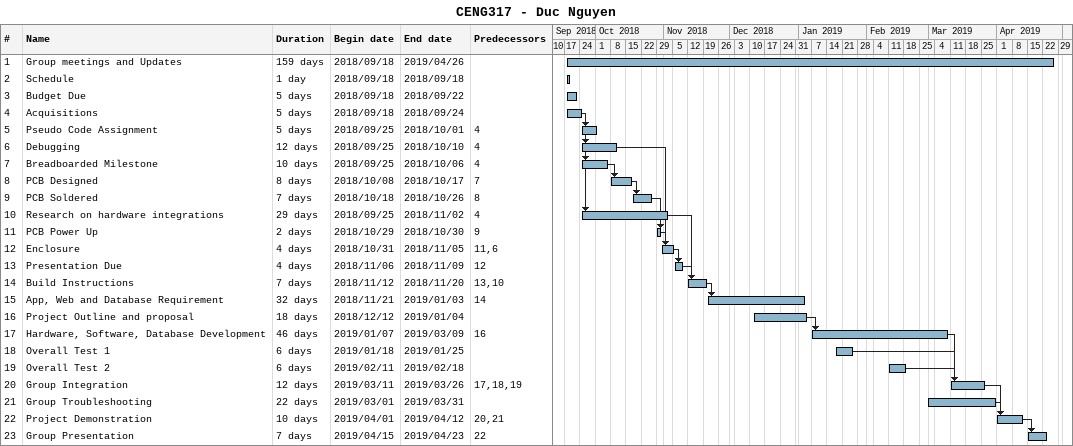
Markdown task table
CENG317 - Duc Nguyen

| ID | Task | Duration | Start | Finish | Predecessors |
|---|---|---|---|---|---|
| 1 | Group meetings and Updates | 159d | 2018-09-18 | 2019-04-26 |  |
| 2 | Schedule | 1d | 2018-09-18 | 2018-09-18 |  |
| 3 | Budget Due | 5d | 2018-09-18 | 2018-09-22 |  |
| 4 | Acquisitions | 5d | 2018-09-18 | 2018-09-24 |  |
| 5 | Pseudo Code Assignment | 5d | 2018-09-25 | 2018-10-01 | 4 |
| 6 | Debugging | 12d | 2018-09-25 | 2018-10-10 | 4 |
| 7 | Breadboarded Milestone | 10d | 2018-09-25 | 2018-10-06 | 4 |
| 8 | PCB Designed | 8d | 2018-10-08 | 2018-10-17 | 7 |
| 9 | PCB Soldered | 7d | 2018-10-18 | 2018-10-26 | 8 |
| 10 | Research on hardware integrations | 29d | 2018-09-25 | 2018-11-02 | 4 |
| 11 | PCB Power Up | 2d | 2018-10-29 | 2018-10-30 | 9 |
| 12 | Enclosure | 4d | 2018-10-31 | 2018-11-05 | 11, 6 |
| 13 | Presentation Due | 4d | 2018-11-06 | 2018-11-09 | 12 |
| 14 | Build Instructions | 7d | 2018-11-12 | 2018-11-20 | 13, 10 |
| 15 | App, Web and Database Requirement | 32d | 2018-11-21 | 2019-01-03 | 14 |
| 16 | Project Outline and proposal | 18d | 2018-12-12 | 2019-01-04 |  |
| 17 | Hardware, Software, Database Development | 46d | 2019-01-07 | 2019-03-09 | 16 |
| 18 | Overall Test 1 | 6d | 2019-01-18 | 2019-01-25 |  |
| 19 | Overall Test 2 | 6d | 2019-02-11 | 2019-02-18 |  |
| 20 | Group Integration | 12d | 2019-03-11 | 2019-03-26 | 17, 18, 19 |
| 21 | Group Troubleshooting | 22d | 2019-03-01 | 2019-03-31 |  |
| 22 | Project Demonstration | 10d | 2019-04-01 | 2019-04-12 | 20, 21 |
| 23 | Group Presentation | 7d | 2019-04-15 | 2019-04-23 | 22 |
